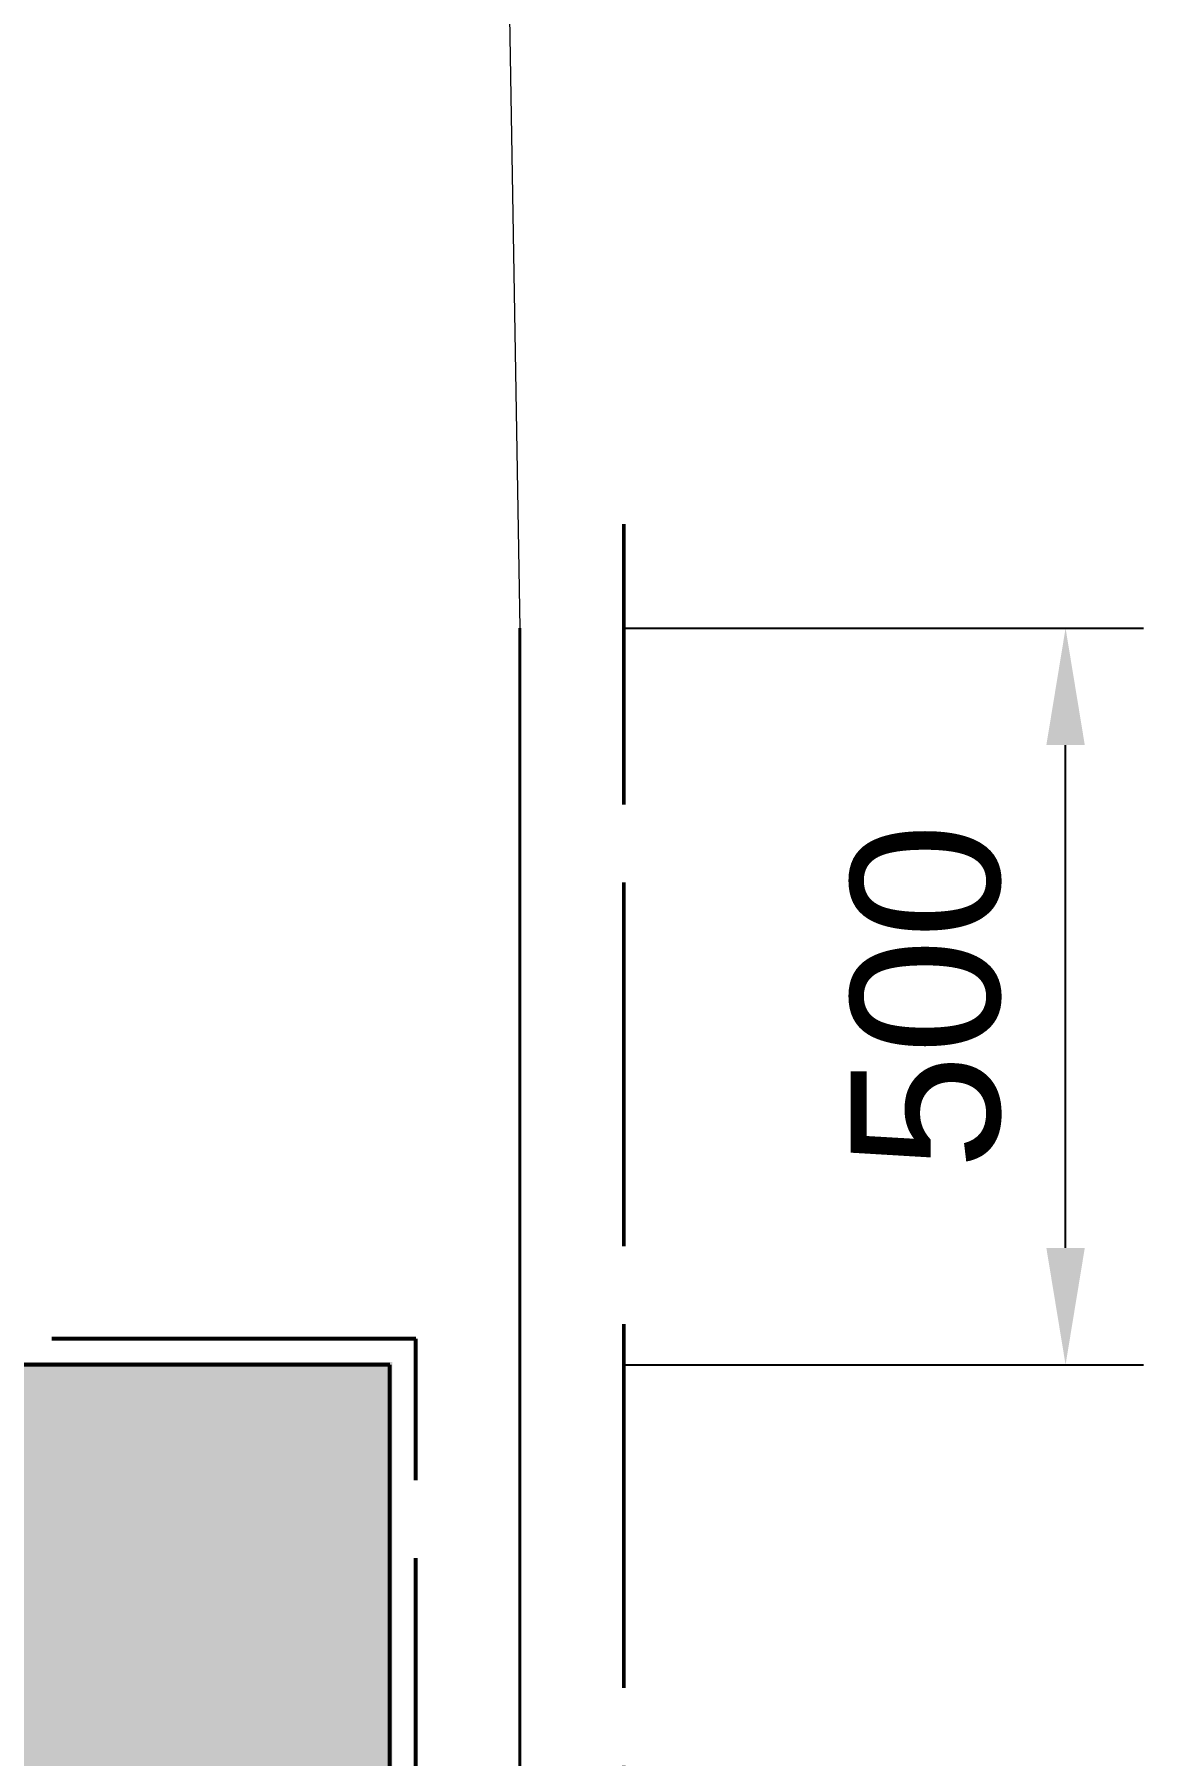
# Model space of a CAD drawing. Header units: millimetres. Extents: x -2152 to 15462, y -2698 to 3631.
# Drawn here: x 14709 to 15462, y 1295 to 2463 of the extents above; entities that cross this region are included whole.
import ezdxf

# ---------------------------------------------------------------- set-up
doc = ezdxf.new("R2010")
doc.units = ezdxf.units.MM
doc.linetypes.add('DASH_247_53', pattern=[299.861111, 246.944444, -52.916667])
for name, color, linetype in [('DIMENSIONS', 7, 'Continuous'), ('GEOFAB', 5, 'Continuous'), ('LEADERS', 7, 'Continuous'), ('MODULE_ART', 7, 'Continuous'), ('TANK', 7, 'Continuous')]:
    doc.layers.add(name, color=color, linetype=linetype)
doc.styles.add('ARIAL', font='arial.ttf')
doc.dimstyles.get("Standard").update_dxf_attribs({"dimtxt": 2.5, "dimasz": 2.5, "dimexe": 1.25, "dimexo": 0.625, "dimtad": 1, "dimcen": 2.5, "dimazin": 3, "dimtfac": 1, "dimtmove": 0, "dimatfit": 3})

# ---------------------------------------------------------------- blocks, each defined once
blk = doc.blocks.new('atlancube_face')
at = {"true_color": 0x000000}
blk.add_solid([(-1.8, -1.8), (1151.8, -1.8), (-1.8, 781.8), (1151.8, 781.8)], dxfattribs=at)

msp = doc.modelspace()

# ---------------------------------------------------------------- linework, layer by layer
at = {"layer": 'GEOFAB', "color": 5, "linetype": 'DASH_247_53', "lineweight": 50}
msp.add_line((15108.8, -158.7), (15108.8, 2130.6), dxfattribs=at)
at = {"layer": 'GEOFAB', "color": 6, "lineweight": 40}
msp.add_line((15038.2, -88.2), (15038.2, 2060), dxfattribs=at)
at = {"layer": 'GEOFAB', "color": 5, "linetype": 'DASH_247_53', "lineweight": 53}
msp.add_lwpolyline([(-17.6, -17.6), (14967.6, -17.6), (14967.6, 1577.6), (-17.6, 1577.6)], close=True, dxfattribs=at)
at = {"layer": 'LEADERS', "lineweight": 18}
msp.add_line((15020.6, 3091.9), (15038.2, 2060), dxfattribs=at)
at = {"layer": 'TANK', "lineweight": 53}
msp.add_lwpolyline([(0, 0), (14950, 0), (14950, 1560), (0, 1560)], close=True, dxfattribs=at)

# ---------------------------------------------------------------- block references
at = {"layer": 'MODULE_ART'}
msp.add_blockref('atlancube_face', (13800, 780), dxfattribs=at)

# ---------------------------------------------------------------- dimensions: what is measured, and where the dimension line sits
at = {"layer": 'DIMENSIONS'}
msp.add_linear_dim(base=(15408.6, 1560), p1=(15108.8, 1560), p2=(15108.8, 2060), angle=90, dimstyle='Standard', override={"dimtxt": 101.035556, "dimasz": 79.375, "dimexe": 52.916667, "dimexo": 0, "dimgap": 44.097222, "dimtad": 1, "dimtih": 0, "dimtoh": 0, "dimdec": 0, "dimtxsty": 'ARIAL', "dimclrd": 7, "dimclre": 7, "dimclrt": 7}, dxfattribs=at).render()

doc.saveas('drawing.dxf')
